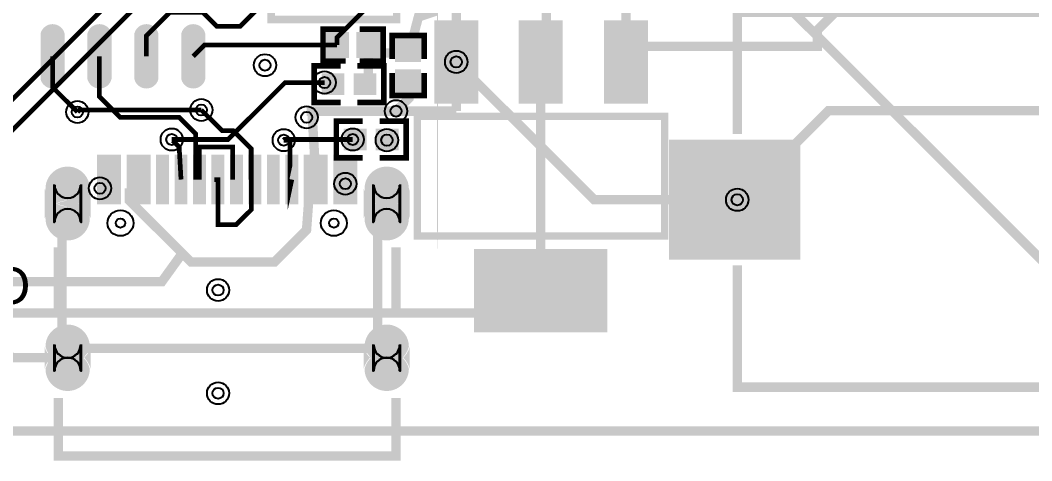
# Model space of a CAD drawing. Header units: millimetres. Extents: x 0.1 to 97.5, y -0.3 to 30.1.
# Drawn here: x 33 to 60.39, y -0.31 to 11.63 of the extents above; entities that cross this region are included whole.
import ezdxf

# ---------------------------------------------------------------- set-up
doc = ezdxf.new("R2010")
doc.units = ezdxf.units.MM
for name, color, linetype, true_color in [('BoardOutLine', 7, 'Continuous', 0xff00ff), ('BottomLayer', 7, 'Continuous', 0x0000ff), ('BottomSolderMaskLayer', 7, 'Continuous', 0xaa00ff), ('Document', 7, 'Continuous', 0xffffff), ('Hole', 7, 'Continuous', 0x222222), ('Multi-Layer', 7, 'Continuous', 0xc0c0c0), ('TopLayer', 7, 'Continuous', 0xff0000), ('TopPasteMaskLayer', 7, 'Continuous', 0x808080), ('TopSilkLayer', 7, 'Continuous', 0xffcc00), ('TopSolderMaskLayer', 7, 'Continuous', 0x800080)]:
    doc.layers.add(name, color=color, linetype=linetype, true_color=true_color)
doc.styles.get("Standard").update_dxf_attribs({"font": 'arial.ttf'})

msp = doc.modelspace()

# ---------------------------------------------------------------- hatches: boundary and pattern name
at = {"layer": 'BottomSolderMaskLayer'}
for points in [[(34.90543561087126, 7.075133350266697, -0.7853981633974483), (33.65463550927105, 7.075133350266697), (33.65463550927105, 6.254813309626684, -0.7853981633974483), (34.90543561087126, 6.254813309626684)], [(43.545516891033834, 7.075133350266697, -0.7853981633974483), (42.29471678943363, 7.075133350266697), (42.29471678943363, 6.254813309626684, -0.7853981633974483), (43.545516891033834, 6.254813309626684)], [(34.90543561087126, 2.79335365337397, -0.7853981633974483), (33.65463550927105, 2.79335365337397), (33.65463550927105, 2.176420286173993, -0.7853981633974483), (34.90543561087126, 2.176420286173993)], [(43.545516891033834, 2.79335365337397, -0.7853981633974483), (42.29471678943363, 2.79335365337397), (42.29471678943363, 2.176420286173993, -0.7853981633974483), (43.545516891033834, 2.176420286173993)]]:
    msp.add_hatch(color=256, dxfattribs=at).paths.add_polyline_path(points)
at = {"layer": 'Multi-Layer'}
for points in [[(34.88003556007116, 7.064973329946611, -0.7853981633974483), (33.680035560071154, 7.064973329946611), (33.680035560071154, 6.264973329946656, -0.7853981633974483), (34.88003556007116, 6.264973329946656)], [(43.52011684023373, 7.064973329946611, -0.7853981633974483), (42.32011684023373, 7.064973329946611), (42.32011684023373, 6.264973329946656, -0.7853981633974483), (43.52011684023373, 6.264973329946656)], [(34.88003556007116, 2.784886969773879, -0.7853981633974483), (33.680035560071154, 2.784886969773879), (33.680035560071154, 2.18488696977397, -0.7853981633974483), (34.88003556007116, 2.18488696977397)], [(43.52011684023373, 2.784886969773879, -0.7853981633974483), (42.32011684023373, 2.784886969773879), (42.32011684023373, 2.18488696977397, -0.7853981633974483), (43.52011684023373, 2.18488696977397)]]:
    msp.add_hatch(color=256, dxfattribs=at).paths.add_polyline_path(points)
at = {"layer": 'TopLayer'}
for points in [[(45.35064770129543, 9.422098044196105), (44.258445516891015, 9.422098044196105), (44.258445516891015, 11.581102362204774), (45.35064770129543, 11.581102362204774)], [(47.636652273304435, 9.422098044196105), (46.54445008890002, 9.422098044196105), (46.54445008890002, 11.581102362204774), (47.636652273304435, 11.581102362204774)], [(49.94805689611371, 9.422098044196105), (48.8558547117093, 9.422098044196105), (48.8558547117093, 11.581102362204774), (49.94805689611371, 11.581102362204774)], [(34.17211074422157, 10.054051308102657, -0.7853981633974483), (33.572110744221575, 10.054051308102657), (33.572110744221575, 11.254051308102703, -0.7853981633974483), (34.17211074422157, 11.254051308102703)], [(35.44211328422652, 10.054051308102657, -0.7853981633974483), (34.84211328422653, 10.054051308102657), (34.84211328422653, 11.254051308102703, -0.7853981633974483), (35.44211328422652, 11.254051308102703)], [(36.7121158242317, 10.054051308102657, -0.7853981633974483), (36.11211582423171, 10.054051308102657), (36.11211582423171, 11.254051308102703, -0.7853981633974483), (36.7121158242317, 11.254051308102703)], [(37.982118364236655, 10.054051308102657, -0.7853981633974483), (37.38211836423666, 10.054051308102657), (37.38211836423666, 11.254051308102703, -0.7853981633974483), (37.982118364236655, 11.254051308102703)], [(41.876047752095474, 10.63393446786904), (41.27609855219703, 10.63393446786904), (41.27609855219703, 11.2836677673356), (41.876047752095474, 11.2836677673356)], [(42.72440944881873, 10.63393446786904), (42.12446024892051, 10.63393446786904), (42.12446024892051, 11.2836677673356), (42.72440944881873, 11.2836677673356)], [(43.824866649733394, 11.124155448310944), (43.824866649733394, 10.524206248412497), (43.17513335026683, 10.524206248412497), (43.17513335026683, 11.124155448310944)], [(41.749987299974464, 9.629997459995025), (41.749987299974464, 10.170002540005157), (41.18435356870714, 10.170002540005157), (41.18435356870714, 9.629997459995025)], [(42.05001270002526, 9.629997459995025), (42.05001270002526, 10.170002540005157), (42.61564643129282, 10.170002540005157), (42.61564643129282, 9.629997459995025)], [(43.824866649733394, 10.275793751587571), (43.824866649733394, 9.675844551689238), (43.17513335026683, 9.675844551689238), (43.17513335026683, 10.275793751587571)], [(42.3499872999746, 8.129997459994911), (42.3499872999746, 8.670002540005157), (41.78435356870705, 8.670002540005157), (41.78435356870705, 8.129997459994911)], [(42.6500127000254, 8.129997459994911), (42.6500127000254, 8.670002540005157), (43.21564643129295, 8.670002540005157), (43.21564643129295, 8.129997459994911)], [(50.59418338836667, 8.367792735585567), (54.0941833883669, 8.367792735585567), (54.0941833883669, 5.167792735585522), (50.59418338836667, 5.167792735585522)], [(35.09997459994929, 7.965125730251543), (35.399974599949246, 7.965125730251543), (35.399974599949246, 6.66510033020063), (35.09997459994929, 6.66510033020063)], [(35.3999491998984, 7.965125730251543), (35.699949199898356, 7.965125730251543), (35.699949199898356, 6.66510033020063), (35.3999491998984, 6.66510033020063)], [(35.9000762001524, 7.965125730251543), (36.20007620015235, 7.965125730251543), (36.20007620015235, 6.66510033020063), (35.9000762001524, 6.66510033020063)], [(36.200050800101735, 7.965125730251543), (36.50005080010169, 7.965125730251543), (36.50005080010169, 6.66510033020063), (36.200050800101735, 6.66510033020063)], [(36.69992379984751, 7.965074930149854), (36.999923799847465, 7.965074930149854), (36.999923799847465, 6.665049530099054), (36.69992379984751, 6.665049530099054)], [(37.20005080010151, 7.965100330200698), (37.50005080010146, 7.965100330200698), (37.50005080010146, 6.665074930149899), (37.20005080010151, 6.665074930149899)], [(37.69992379984751, 7.965125730251543), (37.999923799847465, 7.965125730251543), (37.999923799847465, 6.66510033020063), (37.69992379984751, 6.66510033020063)], [(38.20005080010151, 7.965100330200698), (38.50005080010146, 7.965100330200698), (38.50005080010146, 6.665074930149899), (38.20005080010151, 6.665074930149899)], [(38.69992379984751, 7.965125730251543), (38.999923799847465, 7.965125730251543), (38.999923799847465, 6.66510033020063), (38.69992379984751, 6.66510033020063)], [(39.20005080010151, 7.965100330200698), (39.50005080010146, 7.965100330200698), (39.50005080010146, 6.665074930149899), (39.20005080010151, 6.665074930149899)], [(39.69966979933952, 7.965074930149854), (39.9996697993397, 7.965074930149854), (39.9996697993397, 6.665049530099054), (39.69966979933952, 6.665049530099054)], [(40.20005080010151, 7.965100330200698), (40.50005080010146, 7.965100330200698), (40.50005080010146, 6.665074930149899), (40.20005080010151, 6.665074930149899)], [(40.69992379984751, 7.9648971297943945), (40.99992379984769, 7.9648971297943945), (40.99992379984769, 6.664871729743481), (40.69992379984751, 6.664871729743481)], [(41.00015240030484, 7.9648971297943945), (41.300152400304796, 7.9648971297943945), (41.300152400304796, 6.664871729743481), (41.00015240030484, 6.664871729743481)], [(41.500025400050845, 7.965100330200698), (41.8000254000508, 7.965100330200698), (41.8000254000508, 6.665074930149899), (41.500025400050845, 6.665074930149899)], [(41.799999999999955, 7.965100330200698), (42.09999999999991, 7.965100330200698), (42.09999999999991, 6.665074930149899), (41.799999999999955, 6.665074930149899)], [(48.84315468630939, 3.224485648971381), (45.33794767589529, 3.224485648971381), (45.33794767589529, 5.383489966980051), (48.84315468630939, 5.383489966980051)]]:
    msp.add_hatch(color=256, dxfattribs=at).paths.add_polyline_path(points)
at = {"layer": 'TopPasteMaskLayer'}
for points in [[(45.35064770129543, 9.422098044196105), (44.258445516891015, 9.422098044196105), (44.258445516891015, 11.581102362204774), (45.35064770129543, 11.581102362204774)], [(47.636652273304435, 9.422098044196105), (46.54445008890002, 9.422098044196105), (46.54445008890002, 11.581102362204774), (47.636652273304435, 11.581102362204774)], [(49.94805689611371, 9.422098044196105), (48.8558547117093, 9.422098044196105), (48.8558547117093, 11.581102362204774), (49.94805689611371, 11.581102362204774)], [(34.17211074422157, 10.054051308102657, -0.7853981633974483), (33.572110744221575, 10.054051308102657), (33.572110744221575, 11.254051308102703, -0.7853981633974483), (34.17211074422157, 11.254051308102703)], [(35.44211328422652, 10.054051308102657, -0.7853981633974483), (34.84211328422653, 10.054051308102657), (34.84211328422653, 11.254051308102703, -0.7853981633974483), (35.44211328422652, 11.254051308102703)], [(36.7121158242317, 10.054051308102657, -0.7853981633974483), (36.11211582423171, 10.054051308102657), (36.11211582423171, 11.254051308102703, -0.7853981633974483), (36.7121158242317, 11.254051308102703)], [(37.982118364236655, 10.054051308102657, -0.7853981633974483), (37.38211836423666, 10.054051308102657), (37.38211836423666, 11.254051308102703, -0.7853981633974483), (37.982118364236655, 11.254051308102703)], [(41.876047752095474, 10.63393446786904), (41.27609855219703, 10.63393446786904), (41.27609855219703, 11.2836677673356), (41.876047752095474, 11.2836677673356)], [(42.72440944881873, 10.63393446786904), (42.12446024892051, 10.63393446786904), (42.12446024892051, 11.2836677673356), (42.72440944881873, 11.2836677673356)], [(43.824866649733394, 11.124155448310944), (43.824866649733394, 10.524206248412497), (43.17513335026683, 10.524206248412497), (43.17513335026683, 11.124155448310944)], [(41.764998729997615, 9.670002540005157), (41.764998729997615, 10.129997459995025), (41.724993649987255, 10.170002540005157), (41.22435864871727, 10.170002540005157), (41.18435356870714, 10.129997459995025), (41.18435356870714, 9.670002540005157), (41.22435864871727, 9.629997459995025), (41.724993649987255, 9.629997459995025)], [(42.03500127000257, 9.670002540005157), (42.03500127000257, 10.129997459995025), (42.0750063500127, 10.170002540005157), (42.575641351282684, 10.170002540005157), (42.61564643129282, 10.129997459995025), (42.61564643129282, 9.670002540005157), (42.575641351282684, 9.629997459995025), (42.0750063500127, 9.629997459995025)], [(43.824866649733394, 10.275793751587571), (43.824866649733394, 9.675844551689238), (43.17513335026683, 9.675844551689238), (43.17513335026683, 10.275793751587571)], [(42.364998729997296, 8.170002540005157), (42.364998729997296, 8.629997459994911), (42.324993649987164, 8.670002540005157), (41.82435864871718, 8.670002540005157), (41.78435356870705, 8.629997459994911), (41.78435356870705, 8.170002540005157), (41.82435864871718, 8.129997459994911), (42.324993649987164, 8.129997459994911)], [(42.635001270002476, 8.170002540005157), (42.635001270002476, 8.629997459994911), (42.675006350012836, 8.670002540005157), (43.17564135128259, 8.670002540005157), (43.21564643129295, 8.629997459994911), (43.21564643129295, 8.170002540005157), (43.17564135128259, 8.129997459994911), (42.675006350012836, 8.129997459994911)], [(50.59418338836667, 8.367792735585567), (54.0941833883669, 8.367792735585567), (54.0941833883669, 5.167792735585522), (50.59418338836667, 5.167792735585522)], [(36.69997459994897, 7.95991871983756), (36.99994919989831, 7.95991871983756), (36.99994919989831, 6.669926339852736), (36.69997459994897, 6.669926339852736)], [(37.20015240030489, 7.95991871983756), (37.50012700025377, 7.95991871983756), (37.50012700025377, 6.669926339852736), (37.20015240030489, 6.669926339852736)], [(37.6999745999492, 7.95991871983756), (37.99994919989831, 7.95991871983756), (37.99994919989831, 6.669926339852736), (37.6999745999492, 6.669926339852736)], [(38.20010160020297, 7.95991871983756), (38.50007620015231, 7.95991871983756), (38.50007620015231, 6.669926339852736), (38.20010160020297, 6.669926339852736)], [(38.6999745999492, 7.95991871983756), (38.99994919989831, 7.95991871983756), (38.99994919989831, 6.669926339852736), (38.6999745999492, 6.669926339852736)], [(39.200127000253815, 7.95991871983756), (39.50010160020315, 7.95991871983756), (39.50010160020315, 6.669926339852736), (39.200127000253815, 6.669926339852736)], [(39.69972059944121, 7.959867919735984), (39.99969519939032, 7.959867919735984), (39.99969519939032, 6.669926339852736), (39.69972059944121, 6.669926339852736)], [(40.20015240030466, 7.959893319786715), (40.500127000254, 7.959893319786715), (40.500127000254, 6.669900939801892), (40.20015240030466, 6.669900939801892)], [(35.149987299974555, 7.9099314198629145), (35.649987299974555, 7.9099314198629145), (35.649987299974555, 6.7199136398272685), (35.149987299974555, 6.7199136398272685)], [(35.95008890017766, 7.90990601981207), (36.45008890017766, 7.90990601981207), (36.45008890017766, 6.719888239776537), (35.95008890017766, 6.719888239776537)], [(40.750190500380995, 7.909677419354921), (41.250190500380995, 7.909677419354921), (41.250190500380995, 6.719659639319389), (40.750190500380995, 6.719659639319389)], [(41.550215900431795, 7.9099314198629145), (42.050215900431795, 7.9099314198629145), (42.050215900431795, 6.7199136398272685), (41.550215900431795, 6.7199136398272685)], [(34.32479044958086, 7.6633731267463645), (34.29491998984008, 7.664871729743481), (34.26499872999739, 7.664871729743481), (34.23512827025638, 7.6633731267463645), (34.205359410718756, 7.660401320802748), (34.17576835153659, 7.655930911861901), (34.14645669291349, 7.650012700025513), (34.11744983489962, 7.642621285242626), (34.088874777749425, 7.633807467614929), (34.06075692151376, 7.623571247142536), (34.03319786639554, 7.611963423926909), (34.00622301244607, 7.598983997968048), (33.97995935991867, 7.584658369316799), (33.954432308864625, 7.569062738125467), (33.92971805943603, 7.552222504445012), (33.90586741173479, 7.534137668275434), (33.88295656591322, 7.514909829819771), (33.861010922021705, 7.494564389128868), (33.840132080264084, 7.473152146304415), (33.8203200406399, 7.450723901447873), (33.80167640335276, 7.4273304546609324), (33.78422656845305, 7.403048006096014), (33.76799593599162, 7.377901955803964), (33.75303530607039, 7.351993903987932), (33.739370078740194, 7.3253746507493815), (33.72707645415289, 7.298120396240847), (33.71615443230871, 7.270256540513174), (33.70660401320788, 7.241910083820244), (33.6985013970027, 7.213106426212903), (33.69184658369318, 7.183947167894303), (33.686664973329925, 7.154483108966247), (33.68293116586233, 7.124790449580928), (33.68069596139185, 7.094945389890881), (33.67995935991871, 7.0650495300990315), (33.67995935991871, 6.265049530099077), (33.68069596139185, 6.235153670307341), (33.68293116586233, 6.205308610617294), (33.686664973329925, 6.1756159512319755), (33.69184658369318, 6.146151892303806), (33.6985013970027, 6.116992633985319), (33.70660401320788, 6.088188976377978), (33.71615443230871, 6.0598425196850485), (33.72707645415289, 6.031978663957375), (33.739370078740194, 6.004724409448954), (33.75303530607039, 5.978105156210404), (33.76799593599162, 5.9521971043942585), (33.78422656845305, 5.927051054102208), (33.80167640335276, 5.90276860553729), (33.8203200406399, 5.879375158750463), (33.840132080264084, 5.8569469138938075), (33.861010922021705, 5.835534671069354), (33.88295656591322, 5.815189230378564), (33.90586741173479, 5.795961391922788), (33.92971805943603, 5.77787655575321), (33.954432308864625, 5.761036322072641), (33.97995935991867, 5.7454406908814235), (34.00622301244607, 5.731115062230174), (34.03319786639554, 5.718135636271313), (34.06075692151376, 5.706527813055686), (34.088874777749425, 5.696291592583293), (34.11744983489962, 5.687477774955596), (34.14645669291349, 5.680086360172822), (34.17576835153659, 5.674168148336321), (34.205359410718756, 5.669697739395588), (34.23512827025638, 5.666725933451971), (34.26499872999739, 5.665227330454741), (34.29491998984008, 5.665227330454741), (34.32479044958086, 5.666725933451971), (34.35455930911871, 5.669697739395588), (34.38415036830088, 5.674168148336321), (34.41346202692398, 5.680086360172822), (34.44246888493785, 5.687477774955596), (34.47104394208782, 5.696291592583293), (34.499161798323485, 5.706527813055686), (34.5267208534417, 5.718135636271313), (34.5536957073914, 5.731115062230174), (34.579959359918576, 5.7454406908814235), (34.605486410972844, 5.761036322072641), (34.630200660401215, 5.77787655575321), (34.65405130810245, 5.795961391922788), (34.67696215392425, 5.815189230378564), (34.698907797815764, 5.835534671069354), (34.719786639573385, 5.8569469138938075), (34.73959867919734, 5.879375158750463), (34.758242316484484, 5.90276860553729), (34.77569215138419, 5.927051054102208), (34.79192278384539, 5.9521971043942585), (34.806883413766855, 5.978105156210404), (34.82054864109705, 6.004724409448954), (34.832842265684576, 6.031978663957375), (34.84376428752853, 6.0598425196850485), (34.85331470662936, 6.088188976377978), (34.86141732283477, 6.116992633985319), (34.868072136144065, 6.146151892303806), (34.873253746507544, 6.1756159512319755), (34.876987553974914, 6.205308610617294), (34.87922275844562, 6.235153670307341), (34.87995935991853, 6.265049530099077), (34.87995935991853, 7.0650495300990315), (34.87922275844562, 7.094945389890881), (34.876987553974914, 7.124790449580928), (34.873253746507544, 7.154483108966247), (34.868072136144065, 7.183947167894303), (34.86141732283477, 7.213106426212903), (34.85331470662936, 7.241910083820244), (34.84376428752853, 7.270256540513174), (34.832842265684576, 7.298120396240847), (34.82054864109705, 7.3253746507493815), (34.806883413766855, 7.351993903987932), (34.79192278384539, 7.377901955803964), (34.77569215138419, 7.403048006096014), (34.758242316484484, 7.4273304546609324), (34.73959867919734, 7.450723901447873), (34.719786639573385, 7.473152146304415), (34.698907797815764, 7.494564389128868), (34.67696215392425, 7.514909829819771), (34.65405130810245, 7.534137668275434), (34.630200660401215, 7.552222504445012), (34.605486410972844, 7.569062738125467), (34.579959359918576, 7.584658369316799), (34.5536957073914, 7.598983997968048), (34.5267208534417, 7.611963423926909), (34.499161798323485, 7.623571247142536), (34.47104394208782, 7.633807467614929), (34.44246888493785, 7.642621285242626), (34.41346202692398, 7.650012700025513), (34.38415036830088, 7.655930911861901), (34.35455930911871, 7.660401320802748)], [(42.964871729743436, 7.6633731267463645), (42.93500127000243, 7.664871729743481), (42.90508001015996, 7.664871729743481), (42.875209550419186, 7.6633731267463645), (42.84544069088133, 7.660401320802748), (42.815849631699166, 7.655930911861901), (42.78653797307584, 7.650012700025513), (42.75753111506219, 7.642621285242626), (42.728956057912, 7.633807467614929), (42.70083820167656, 7.623571247142536), (42.67327914655834, 7.611963423926909), (42.64630429260865, 7.598983997968048), (42.62004064008124, 7.584658369316799), (42.594513589026974, 7.569062738125467), (42.5697993395986, 7.552222504445012), (42.545948691897365, 7.534137668275434), (42.52303784607557, 7.514909829819771), (42.50109220218428, 7.494564389128868), (42.48021336042666, 7.473152146304415), (42.4604013208027, 7.450723901447873), (42.441757683515334, 7.4273304546609324), (42.424307848615626, 7.403048006096014), (42.408077216154425, 7.377901955803964), (42.39311658623319, 7.351993903987932), (42.37945135890277, 7.3253746507493815), (42.36715773431547, 7.298120396240847), (42.356235712471516, 7.270256540513174), (42.346685293370456, 7.241910083820244), (42.33858267716528, 7.213106426212903), (42.33192786385575, 7.183947167894303), (42.3267462534925, 7.154483108966247), (42.323012446024904, 7.124790449580928), (42.320777241554424, 7.094945389890881), (42.32004064008129, 7.0650495300990315), (42.32004064008129, 6.265049530099077), (42.320777241554424, 6.235153670307341), (42.323012446024904, 6.205308610617294), (42.3267462534925, 6.1756159512319755), (42.33192786385575, 6.146151892303806), (42.33858267716528, 6.116992633985319), (42.346685293370456, 6.088188976377978), (42.356235712471516, 6.0598425196850485), (42.36715773431547, 6.031978663957375), (42.37945135890277, 6.004724409448954), (42.39311658623319, 5.978105156210404), (42.408077216154425, 5.9521971043942585), (42.424307848615626, 5.927051054102208), (42.441757683515334, 5.90276860553729), (42.4604013208027, 5.879375158750463), (42.48021336042666, 5.8569469138938075), (42.50109220218428, 5.835534671069354), (42.52303784607557, 5.815189230378564), (42.545948691897365, 5.795961391922788), (42.5697993395986, 5.77787655575321), (42.594513589026974, 5.761036322072641), (42.62004064008124, 5.7454406908814235), (42.64630429260865, 5.731115062230174), (42.67327914655834, 5.718135636271313), (42.70083820167656, 5.706527813055686), (42.728956057912, 5.696291592583293), (42.75753111506219, 5.687477774955596), (42.78653797307584, 5.680086360172822), (42.815849631699166, 5.674168148336321), (42.84544069088133, 5.669697739395588), (42.875209550419186, 5.666725933451971), (42.90508001015996, 5.665227330454741), (42.93500127000243, 5.665227330454741), (42.964871729743436, 5.666725933451971), (42.99464058928106, 5.669697739395588), (43.02423164846323, 5.674168148336321), (43.05354330708656, 5.680086360172822), (43.0825501651002, 5.687477774955596), (43.111125222250394, 5.696291592583293), (43.13924307848606, 5.706527813055686), (43.16680213360428, 5.718135636271313), (43.19377698755375, 5.731115062230174), (43.22004064008115, 5.7454406908814235), (43.24556769113542, 5.761036322072641), (43.27028194056402, 5.77787655575321), (43.294132588265256, 5.795961391922788), (43.31704343408683, 5.815189230378564), (43.33898907797811, 5.835534671069354), (43.359867919735734, 5.8569469138938075), (43.37967995935992, 5.879375158750463), (43.39832359664706, 5.90276860553729), (43.415773431546995, 5.927051054102208), (43.4320040640082, 5.9521971043942585), (43.44696469392943, 5.978105156210404), (43.46062992125985, 6.004724409448954), (43.472923545846925, 6.031978663957375), (43.483845567691105, 6.0598425196850485), (43.49339598679194, 6.088188976377978), (43.50149860299712, 6.116992633985319), (43.50815341630687, 6.146151892303806), (43.51333502666989, 6.1756159512319755), (43.51706883413772, 6.205308610617294), (43.51930403860797, 6.235153670307341), (43.52004064008133, 6.265049530099077), (43.52004064008133, 7.0650495300990315), (43.51930403860797, 7.094945389890881), (43.51706883413772, 7.124790449580928), (43.51333502666989, 7.154483108966247), (43.50815341630687, 7.183947167894303), (43.50149860299712, 7.213106426212903), (43.49339598679194, 7.241910083820244), (43.483845567691105, 7.270256540513174), (43.472923545846925, 7.298120396240847), (43.46062992125985, 7.3253746507493815), (43.44696469392943, 7.351993903987932), (43.4320040640082, 7.377901955803964), (43.415773431546995, 7.403048006096014), (43.39832359664706, 7.4273304546609324), (43.37967995935992, 7.450723901447873), (43.359867919735734, 7.473152146304415), (43.33898907797811, 7.494564389128868), (43.31704343408683, 7.514909829819771), (43.294132588265256, 7.534137668275434), (43.27028194056402, 7.552222504445012), (43.24556769113542, 7.569062738125467), (43.22004064008115, 7.584658369316799), (43.19377698755375, 7.598983997968048), (43.16680213360428, 7.611963423926909), (43.13924307848606, 7.623571247142536), (43.111125222250394, 7.633807467614929), (43.0825501651002, 7.642621285242626), (43.05354330708656, 7.650012700025513), (43.02423164846323, 7.655930911861901), (42.99464058928106, 7.660401320802748)], [(48.84315468630939, 3.224485648971381), (45.33794767589529, 3.224485648971381), (45.33794767589529, 5.383489966980051), (48.84315468630939, 5.383489966980051)], [(34.32479044958086, 3.383286766573633), (34.29491998984008, 3.38478536957075), (34.26499872999739, 3.38478536957075), (34.23512827025638, 3.383286766573633), (34.205359410718756, 3.3803149606300167), (34.17576835153659, 3.3758445516891697), (34.14645669291349, 3.369926339852782), (34.11744983489962, 3.3625349250698946), (34.088874777749425, 3.3537211074421975), (34.06075692151376, 3.343484886969918), (34.03319786639554, 3.3318770637541775), (34.00622301244607, 3.3188976377953168), (33.97995935991867, 3.304572009144067), (33.954432308864625, 3.2889763779527357), (33.92971805943603, 3.272136144272281), (33.90586741173479, 3.254051308102703), (33.88295656591322, 3.2348234696469262), (33.861010922021705, 3.2144780289561368), (33.840132080264084, 3.193065786131683), (33.8203200406399, 3.1706375412751413), (33.80167640335276, 3.147244094488201), (33.78422656845305, 3.122961645923283), (33.76799593599162, 3.097815595631232), (33.75303530607039, 3.0719075438150867), (33.739370078740194, 3.04528829057665), (33.72707645415289, 3.0180340360681157), (33.71615443230871, 2.990170180340442), (33.70660401320788, 2.9618237236475125), (33.6985013970027, 2.933020066040285), (33.69184658369318, 2.903860807721685), (33.686664973329925, 2.874396748793515), (33.68293116586233, 2.8447040894081965), (33.68069596139185, 2.81485902971815), (33.67995935991871, 2.7849631699263), (33.67995935991871, 2.184963169926391), (33.68069596139185, 2.1550673101346547), (33.68293116586233, 2.125222250444608), (33.686664973329925, 2.0955295910592895), (33.69184658369318, 2.0660655321311197), (33.6985013970027, 2.036906273812633), (33.70660401320788, 2.008102616205292), (33.71615443230871, 1.9797561595123625), (33.72707645415289, 1.951892303784689), (33.739370078740194, 1.9246380492761546), (33.75303530607039, 1.8980187960376043), (33.76799593599162, 1.8721107442215725), (33.78422656845305, 1.846964693929408), (33.80167640335276, 1.8226822453646037), (33.8203200406399, 1.7992887985776633), (33.840132080264084, 1.7768605537211215), (33.861010922021705, 1.7554483108966679), (33.88295656591322, 1.7351028702057647), (33.90586741173479, 1.7158750317501017), (33.92971805943603, 1.6977901955805237), (33.954432308864625, 1.680949961900069), (33.97995935991867, 1.6653543307087375), (34.00622301244607, 1.6510287020574879), (34.03319786639554, 1.6380492760986272), (34.06075692151376, 1.6264414528830002), (34.088874777749425, 1.6162052324104934), (34.11744983489962, 1.60739141478291), (34.14645669291349, 1.6000000000000227), (34.17576835153659, 1.5940817881636349), (34.205359410718756, 1.589611379222788), (34.23512827025638, 1.5866395732791716), (34.26499872999739, 1.585140970281941), (34.29491998984008, 1.585140970281941), (34.32479044958086, 1.5866395732791716), (34.35455930911871, 1.589611379222788), (34.38415036830088, 1.5940817881636349), (34.41346202692398, 1.6000000000000227), (34.44246888493785, 1.60739141478291), (34.47104394208782, 1.6162052324104934), (34.499161798323485, 1.6264414528830002), (34.5267208534417, 1.6380492760986272), (34.5536957073914, 1.6510287020574879), (34.579959359918576, 1.6653543307087375), (34.605486410972844, 1.680949961900069), (34.630200660401215, 1.6977901955805237), (34.65405130810245, 1.7158750317501017), (34.67696215392425, 1.7351028702057647), (34.698907797815764, 1.7554483108966679), (34.719786639573385, 1.7768605537211215), (34.73959867919734, 1.7992887985776633), (34.758242316484484, 1.8226822453646037), (34.77569215138419, 1.846964693929408), (34.79192278384539, 1.8721107442215725), (34.806883413766855, 1.8980187960376043), (34.82054864109705, 1.9246380492761546), (34.832842265684576, 1.951892303784689), (34.84376428752853, 1.9797561595123625), (34.85331470662936, 2.008102616205292), (34.86141732283477, 2.036906273812633), (34.868072136144065, 2.0660655321311197), (34.873253746507544, 2.0955295910592895), (34.876987553974914, 2.125222250444608), (34.87922275844562, 2.1550673101346547), (34.87995935991853, 2.184963169926391), (34.87995935991853, 2.7849631699263), (34.87922275844562, 2.81485902971815), (34.876987553974914, 2.8447040894081965), (34.873253746507544, 2.874396748793515), (34.868072136144065, 2.903860807721685), (34.86141732283477, 2.933020066040285), (34.85331470662936, 2.9618237236475125), (34.84376428752853, 2.990170180340442), (34.832842265684576, 3.0180340360681157), (34.82054864109705, 3.04528829057665), (34.806883413766855, 3.0719075438150867), (34.79192278384539, 3.097815595631232), (34.77569215138419, 3.122961645923283), (34.758242316484484, 3.147244094488201), (34.73959867919734, 3.1706375412751413), (34.719786639573385, 3.193065786131683), (34.698907797815764, 3.2144780289561368), (34.67696215392425, 3.2348234696469262), (34.65405130810245, 3.254051308102703), (34.630200660401215, 3.272136144272281), (34.605486410972844, 3.2889763779527357), (34.579959359918576, 3.304572009144067), (34.5536957073914, 3.3188976377953168), (34.5267208534417, 3.3318770637541775), (34.499161798323485, 3.343484886969918), (34.47104394208782, 3.3537211074421975), (34.44246888493785, 3.3625349250698946), (34.41346202692398, 3.369926339852782), (34.38415036830088, 3.3758445516891697), (34.35455930911871, 3.3803149606300167)], [(42.964871729743436, 3.383286766573633), (42.93500127000243, 3.38478536957075), (42.90508001015996, 3.38478536957075), (42.875209550419186, 3.383286766573633), (42.84544069088133, 3.3803149606300167), (42.815849631699166, 3.3758445516891697), (42.78653797307584, 3.369926339852782), (42.75753111506219, 3.3625349250698946), (42.728956057912, 3.3537211074421975), (42.70083820167656, 3.343484886969918), (42.67327914655834, 3.3318770637541775), (42.64630429260865, 3.3188976377953168), (42.62004064008124, 3.304572009144067), (42.594513589026974, 3.2889763779527357), (42.5697993395986, 3.272136144272281), (42.545948691897365, 3.254051308102703), (42.52303784607557, 3.2348234696469262), (42.50109220218428, 3.2144780289561368), (42.48021336042666, 3.193065786131683), (42.4604013208027, 3.1706375412751413), (42.441757683515334, 3.147244094488201), (42.424307848615626, 3.122961645923283), (42.408077216154425, 3.097815595631232), (42.39311658623319, 3.0719075438150867), (42.37945135890277, 3.04528829057665), (42.36715773431547, 3.0180340360681157), (42.356235712471516, 2.990170180340442), (42.346685293370456, 2.9618237236475125), (42.33858267716528, 2.933020066040285), (42.33192786385575, 2.903860807721685), (42.3267462534925, 2.874396748793515), (42.323012446024904, 2.8447040894081965), (42.320777241554424, 2.81485902971815), (42.32004064008129, 2.7849631699263), (42.32004064008129, 2.184963169926391), (42.320777241554424, 2.1550673101346547), (42.323012446024904, 2.125222250444608), (42.3267462534925, 2.0955295910592895), (42.33192786385575, 2.0660655321311197), (42.33858267716528, 2.036906273812633), (42.346685293370456, 2.008102616205292), (42.356235712471516, 1.9797561595123625), (42.36715773431547, 1.951892303784689), (42.37945135890277, 1.9246380492761546), (42.39311658623319, 1.8980187960376043), (42.408077216154425, 1.8721107442215725), (42.424307848615626, 1.846964693929408), (42.441757683515334, 1.8226822453646037), (42.4604013208027, 1.7992887985776633), (42.48021336042666, 1.7768605537211215), (42.50109220218428, 1.7554483108966679), (42.52303784607557, 1.7351028702057647), (42.545948691897365, 1.7158750317501017), (42.5697993395986, 1.6977901955805237), (42.594513589026974, 1.680949961900069), (42.62004064008124, 1.6653543307087375), (42.64630429260865, 1.6510287020574879), (42.67327914655834, 1.6380492760986272), (42.70083820167656, 1.6264414528830002), (42.728956057912, 1.6162052324104934), (42.75753111506219, 1.60739141478291), (42.78653797307584, 1.6000000000000227), (42.815849631699166, 1.5940817881636349), (42.84544069088133, 1.589611379222788), (42.875209550419186, 1.5866395732791716), (42.90508001015996, 1.585140970281941), (42.93500127000243, 1.585140970281941), (42.964871729743436, 1.5866395732791716), (42.99464058928106, 1.589611379222788), (43.02423164846323, 1.5940817881636349), (43.05354330708656, 1.6000000000000227), (43.0825501651002, 1.60739141478291), (43.111125222250394, 1.6162052324104934), (43.13924307848606, 1.6264414528830002), (43.16680213360428, 1.6380492760986272), (43.19377698755375, 1.6510287020574879), (43.22004064008115, 1.6653543307087375), (43.24556769113542, 1.680949961900069), (43.27028194056402, 1.6977901955805237), (43.294132588265256, 1.7158750317501017), (43.31704343408683, 1.7351028702057647), (43.33898907797811, 1.7554483108966679), (43.359867919735734, 1.7768605537211215), (43.37967995935992, 1.7992887985776633), (43.39832359664706, 1.8226822453646037), (43.415773431546995, 1.846964693929408), (43.4320040640082, 1.8721107442215725), (43.44696469392943, 1.8980187960376043), (43.46062992125985, 1.9246380492761546), (43.472923545846925, 1.951892303784689), (43.483845567691105, 1.9797561595123625), (43.49339598679194, 2.008102616205292), (43.50149860299712, 2.036906273812633), (43.50815341630687, 2.0660655321311197), (43.51333502666989, 2.0955295910592895), (43.51706883413772, 2.125222250444608), (43.51930403860797, 2.1550673101346547), (43.52004064008133, 2.184963169926391), (43.52004064008133, 2.7849631699263), (43.51930403860797, 2.81485902971815), (43.51706883413772, 2.8447040894081965), (43.51333502666989, 2.874396748793515), (43.50815341630687, 2.903860807721685), (43.50149860299712, 2.933020066040285), (43.49339598679194, 2.9618237236475125), (43.483845567691105, 2.990170180340442), (43.472923545846925, 3.0180340360681157), (43.46062992125985, 3.04528829057665), (43.44696469392943, 3.0719075438150867), (43.4320040640082, 3.097815595631232), (43.415773431546995, 3.122961645923283), (43.39832359664706, 3.147244094488201), (43.37967995935992, 3.1706375412751413), (43.359867919735734, 3.193065786131683), (43.33898907797811, 3.2144780289561368), (43.31704343408683, 3.2348234696469262), (43.294132588265256, 3.254051308102703), (43.27028194056402, 3.272136144272281), (43.24556769113542, 3.2889763779527357), (43.22004064008115, 3.304572009144067), (43.19377698755375, 3.3188976377953168), (43.16680213360428, 3.3318770637541775), (43.13924307848606, 3.343484886969918), (43.111125222250394, 3.3537211074421975), (43.0825501651002, 3.3625349250698946), (43.05354330708656, 3.369926339852782), (43.02423164846323, 3.3758445516891697), (42.99464058928106, 3.3803149606300167)]]:
    msp.add_hatch(color=256, dxfattribs=at).paths.add_polyline_path(points)
at = {"layer": 'TopSolderMaskLayer'}
for points in [[(34.19751079502167, 10.037117940902704, -0.7853981633974483), (33.546710693421474, 10.037117940902704), (33.546710693421474, 11.27098467530277, -0.7853981633974483), (34.19751079502167, 11.27098467530277)], [(35.467513335026624, 10.037117940902704, -0.7853981633974483), (34.81671323342643, 10.037117940902704), (34.81671323342643, 11.27098467530277, -0.7853981633974483), (35.467513335026624, 11.27098467530277)], [(36.737515875031804, 10.037117940902704, -0.7853981633974483), (36.08671577343161, 10.037117940902704), (36.08671577343161, 11.27098467530277, -0.7853981633974483), (36.737515875031804, 11.27098467530277)], [(38.007518415036756, 10.037117940902704, -0.7853981633974483), (37.35671831343656, 10.037117940902704), (37.35671831343656, 11.27098467530277, -0.7853981633974483), (38.007518415036756, 11.27098467530277)], [(45.40144780289552, 9.371295552002834), (44.2076454152907, 9.371295552002834), (44.2076454152907, 11.63190007321191), (45.40144780289552, 11.63190007321191)], [(47.68745237490475, 9.371295552002834), (46.49364998729993, 9.371295552002834), (46.49364998729993, 11.63190007321191), (47.68745237490475, 11.63190007321191)], [(49.99885699771403, 9.371295552002834), (48.80505461010921, 9.371295552002834), (48.80505461010921, 11.63190007321191), (49.99885699771403, 11.63190007321191)], [(41.901458556515536, 10.608540372532161), (41.250709255017, 10.608540372532161), (41.250709255017, 11.309053922054773), (41.901458556515536, 11.309053922054773)], [(42.74982025323902, 10.608540372532161), (42.09907095174049, 10.608540372532161), (42.09907095174049, 11.309053922054773), (42.74982025323902, 11.309053922054773)], [(43.85237441008326, 11.147596151698735), (43.85237441008326, 10.500757604407), (43.14762558991674, 10.500757604407), (43.14762558991674, 11.147596151698735)], [(41.77538050747398, 9.60460457760064), (41.77538050747398, 10.195409759210861), (41.15894895570659, 10.195409759210861), (41.15894895570659, 9.60460457760064)], [(42.024610368125195, 9.60460457760064), (42.024610368125195, 10.195409759210861), (42.64104191989236, 10.195409759210861), (42.64104191989236, 9.60460457760064)], [(43.85237441008326, 10.299234454975476), (43.85237441008326, 9.652395907683626), (43.14762558991674, 9.652395907683626), (43.14762558991674, 10.299234454975476)], [(42.37538506967462, 8.104592630257685), (42.37538506967462, 8.695397811868133), (41.758953517906775, 8.695397811868133), (41.758953517906775, 8.104592630257685)], [(42.624614930325606, 8.104592630257685), (42.624614930325606, 8.695397811868133), (43.241046482093, 8.695397811868133), (43.241046482093, 8.104592630257685)], [(50.5687816785769, 8.39319197993234), (54.11958178017744, 8.39319197993234), (54.11958178017744, 5.142391878332205), (50.5687816785769, 5.142391878332205)], [(35.07495978325301, 7.990122311014034), (35.42495978325269, 7.990122311014034), (35.42495978325269, 6.640095934037959), (35.07495978325301, 6.640095934037959)], [(35.37493438320212, 7.990122311014034), (35.72493438320225, 7.990122311014034), (35.72493438320225, 6.640095934037959), (35.37493438320212, 6.640095934037959)], [(35.875061383456114, 7.990122311014034), (36.225061383455795, 7.990122311014034), (36.225061383455795, 6.640095934037959), (35.875061383456114, 6.640095934037959)], [(36.17503598340545, 7.990122311014034), (36.52503598340513, 7.990122311014034), (36.52503598340513, 6.640095934037959), (36.17503598340545, 6.640095934037959)], [(36.67490898315123, 7.990079326312525), (37.024908983151136, 7.990079326312525), (37.024908983151136, 6.640052949336678), (36.67490898315123, 6.640052949336678)], [(37.17503598340545, 7.99010570328835), (37.52503598340513, 7.99010570328835), (37.52503598340513, 6.640079326312616), (37.17503598340545, 6.640079326312616)], [(37.67490898315123, 7.990122311014034), (38.024908983151136, 7.990122311014034), (38.024908983151136, 6.640095934037959), (37.67490898315123, 6.640095934037959)], [(38.17503598340522, 7.99010570328835), (38.52503598340513, 7.99010570328835), (38.52503598340513, 6.640079326312616), (38.17503598340522, 6.640079326312616)], [(38.67490898315123, 7.990122311014034), (39.024908983151136, 7.990122311014034), (39.024908983151136, 6.640095934037959), (38.67490898315123, 6.640095934037959)], [(39.17503598340522, 7.99010570328835), (39.52503598340513, 7.99010570328835), (39.52503598340513, 6.640079326312616), (39.17503598340522, 6.640079326312616)], [(39.67465498264323, 7.990079326312525), (40.02465498264337, 7.990079326312525), (40.02465498264337, 6.640052949336678), (39.67465498264323, 6.640052949336678)], [(40.17503598340522, 7.99010570328835), (40.52503598340513, 7.99010570328835), (40.52503598340513, 6.640079326312616), (40.17503598340522, 6.640079326312616)], [(40.67490898315123, 7.989894687481751), (41.02490898315136, 7.989894687481751), (41.02490898315136, 6.6398683105059035), (40.67490898315123, 6.6398683105059035)], [(40.97513758360856, 7.989894687481751), (41.325137583608694, 7.989894687481751), (41.325137583608694, 6.6398683105059035), (40.97513758360856, 6.6398683105059035)], [(41.47501058335456, 7.99010570328835), (41.82501058335424, 7.99010570328835), (41.82501058335424, 6.640079326312616), (41.47501058335456, 6.640079326312616)], [(41.77498518330367, 7.99010570328835), (42.12498518330335, 7.99010570328835), (42.12498518330335, 6.640079326312616), (41.77498518330367, 6.640079326312616)], [(34.90543561087126, 7.075133350266697, -0.7853981633974483), (33.65463550927105, 7.075133350266697), (33.65463550927105, 6.254813309626684, -0.7853981633974483), (34.90543561087126, 6.254813309626684)], [(43.545516891033834, 7.075133350266697, -0.7853981633974483), (42.29471678943363, 7.075133350266697), (42.29471678943363, 6.254813309626684, -0.7853981633974483), (43.545516891033834, 6.254813309626684)], [(48.89395478790948, 3.1736831567782247), (45.28714757429498, 3.1736831567782247), (45.28714757429498, 5.434287677987186), (48.89395478790948, 5.434287677987186)], [(34.90543561087126, 2.79335365337397, -0.7853981633974483), (33.65463550927105, 2.79335365337397), (33.65463550927105, 2.176420286173993, -0.7853981633974483), (34.90543561087126, 2.176420286173993)], [(43.545516891033834, 2.79335365337397, -0.7853981633974483), (42.29471678943363, 2.79335365337397), (42.29471678943363, 2.176420286173993, -0.7853981633974483), (43.545516891033834, 2.176420286173993)]]:
    msp.add_hatch(color=256, dxfattribs=at).paths.add_polyline_path(points)

# ---------------------------------------------------------------- linework, layer by layer
at = {"layer": 'BoardOutLine', "const_width": 0.25400050800101603}
msp.add_lwpolyline([(94, 0.5), (1.9999999999997726, 0.5)], dxfattribs=at)
at = {"layer": 'BottomLayer'}
for points, const_width in [([(20.574168148336184, 6.096012192024432), (21.336169672339338, 6.858013716027472), (30.15252730505449, 6.858013716027472), (38.19164338328687, 14.894589789179577), (39.96964693929385, 14.894589789179577), (46.847980695961496, 21.879603759207498), (48.244983489967126, 21.879603759207498)], 0.12700025400050802), ([(31.96715773431538, 7.910795021590161), (32.040817881635576, 7.910795021590161), (38.481000762001486, 14.35102870205742), (40.08140716281423, 14.35102870205742), (46.304419608839225, 20.5740411480823), (50.03822707645418, 20.5740411480823)], 0.12700025400050802), ([(44.804597409194685, 10.501600203200383), (44.804597409194685, 13.10520701041412), (45.706121412242965, 14.00680721361448)], 0.25400050800101603), ([(53.84823469646926, 11.93802387604785), (53.84823469646926, 11.937871475743009), (61.177317754635624, 4.608788417576875), (63.717322834645756, 4.608788417576875), (64.26205232410462, 4.064008128016326), (69.596316992634, 4.064008128016326), (71.21046482092947, 2.449784099568319)], 0.25400050800101603), ([(44.804597409194685, 10.501600203200383), (48.53832867665733, 6.7677927355855445), (52.41432562865111, 6.7677927355855445)], 0.25400050800101603), ([(37.09994919989822, 8.400050800101667), (38.62616205232416, 8.400050800101667), (40.168961137922224, 9.942849885699843), (41.238176276352306, 9.942849885699843)], 0.12700025400050802), ([(37.90005080010155, 9.19989839979678), (34.600000000000136, 9.19989839979678), (34.54411988823972, 9.144018288036591)], 0.12700025400050802), ([(43.17259334518667, 9.167894335788787), (41.00208280416564, 9.167894335788787), (40.75207010414033, 9.167894335788787)], 0.25400050800101603), ([(40.13213106426224, 8.382016764033551), (40.15016510033024, 8.400050800101667), (42.000127000254, 8.400050800101667)], 0.12700025400050802), ([(34.12433324866629, 6.936499872999889), (34.12433324866629, 2.7366014732029953)], 0.25400050800101603), ([(42.67411734823463, 6.010668021336187), (42.67411734823463, 1.8107696215392934)], 0.25400050800101603)]:
    msp.add_lwpolyline(points, dxfattribs=dict(at, const_width=const_width))
at = {"layer": 'BottomSolderMaskLayer'}
for points in [[(33.91515267546669, 7.177569174493215), (33.91515267546669, 6.152195168906587)], [(34.644812543388575, 7.177569174493215), (34.644812543388575, 6.152195168906587)], [(42.55512805434223, 7.177569174493215), (42.55512805434223, 6.152195168906587)], [(43.28478792226411, 7.177569174493215), (43.28478792226411, 6.152195168906587)], [(33.91515267546669, 2.8447517088583254), (33.91515267546669, 2.1250222306896376)], [(34.644812543388575, 2.8447517088583254), (34.644812543388575, 2.1250222306896376)], [(42.55512805434223, 2.8447517088583254), (42.55512805434223, 2.1250222306896376)], [(43.28478792226411, 2.8447517088583254), (43.28478792226411, 2.1250222306896376)]]:
    msp.add_lwpolyline(points, close=True, dxfattribs=at)
for centre, start, end in [((34.279982609427634, 7.177569174493215), 180, 0), ((42.91995798830317, 7.177569174493215), 180, 0), ((34.279982609427634, 6.152195168906587), 0, 180), ((42.91995798830317, 6.152195168906587), 0, 180), ((34.279982609427634, 2.8447517088583254), 180, 0), ((42.91995798830317, 2.8447517088583254), 180, 0), ((34.279982609427634, 2.1250222306896376), 0, 180), ((42.91995798830317, 2.1250222306896376), 0, 180)]:
    msp.add_arc(centre, 0.3648299339609432, start, end, dxfattribs=at)
at = {"layer": 'Document'}
for centre in [(35.710058420116866, 6.134874269748593), (41.49009398018802, 6.134874269748593)]:
    msp.add_circle(centre, 0.12496824993649988, dxfattribs=at)
at = {"layer": 'Hole'}
for centre, radius in [((39.62420624841252, 10.414020828041657), 0.15001270002540007), ((44.80454660909322, 10.501651003301959), 0.15240030480060962), ((41.23812547625084, 9.942849885699843), 0.15240030480060962), ((37.90005080010155, 9.19989839979678), 0.15001270002540007), ((43.17259334518667, 9.167894335788787), 0.15001270002540007), ((34.54419608839203, 9.144018288036591), 0.15001270002540007), ((40.75196850393695, 9.000508001016101), 0.15001270002540007), ((37.09994919989822, 8.400050800101667), 0.15001270002540007), ((40.132207264414546, 8.382016764033551), 0.15001270002540007), ((42.000127000254, 8.400050800101667), 0.15001270002540007), ((42.92621285242558, 8.382016764033551), 0.15240030480060962), ((35.154305308610446, 7.077978155956316), 0.15001270002540007), ((41.79997459994911, 7.1998983997968935), 0.15001270002540007), ((52.41440182880365, 6.7678435356871205), 0.15240030480060962), ((38.35420370840734, 4.318008636017339), 0.15001270002540007), ((38.35420370840734, 1.5240030480061932), 0.15001270002540007)]:
    msp.add_circle(centre, radius, dxfattribs=at)
at = {"layer": 'Multi-Layer'}
for points in [[(33.92997205994406, 7.164871729743481), (33.92997205994406, 6.164897129794326)], [(34.62999745999487, 7.164871729743481), (34.62999745999487, 6.164897129794326)], [(42.56995173990349, 7.164871729743481), (42.56995173990349, 6.164897129794326)], [(43.26997713995429, 7.164871729743481), (43.26997713995429, 6.164897129794326)], [(33.92997205994406, 2.834874269748525), (33.92997205994406, 2.134899669799438)], [(34.62999745999487, 2.834874269748525), (34.62999745999487, 2.134899669799438)], [(42.56995173990349, 2.834874269748525), (42.56995173990349, 2.134899669799438)], [(43.26997713995429, 2.834874269748525), (43.26997713995429, 2.134899669799438)]]:
    msp.add_lwpolyline(points, close=True, dxfattribs=at)
for centre, radius in [((39.62420624841252, 10.414020828041657), 0.30000000000000004), ((44.80454660909322, 10.501651003301959), 0.30480060960121924), ((41.23812547625084, 9.942849885699843), 0.30480060960121924), ((34.54419608839203, 9.144018288036591), 0.30000000000000004), ((37.90005080010155, 9.19989839979678), 0.30000000000000004), ((43.17259334518667, 9.167894335788787), 0.30000000000000004), ((40.75196850393695, 9.000508001016101), 0.30000000000000004), ((37.09994919989822, 8.400050800101667), 0.30000000000000004), ((40.132207264414546, 8.382016764033551), 0.30000000000000004), ((42.000127000254, 8.400050800101667), 0.30000000000000004), ((42.92621285242558, 8.382016764033551), 0.30480060960121924), ((41.79997459994911, 7.1998983997968935), 0.30000000000000004), ((35.154305308610446, 7.077978155956316), 0.30000000000000004), ((52.41440182880365, 6.7678435356871205), 0.30480060960121924), ((35.710058420116866, 6.134874269748593), 0.3500127000254001), ((41.49009398018802, 6.134874269748593), 0.3500127000254001), ((38.35420370840734, 4.318008636017339), 0.30000000000000004), ((38.35420370840734, 1.5240030480061932), 0.30000000000000004)]:
    msp.add_circle(centre, radius, dxfattribs=at)
for centre, start, end in [((34.279984759969466, 7.164871729743481), 180, 0), ((42.91996443992889, 7.164871729743481), 180, 0), ((34.279984759969466, 6.164897129794326), 0, 180), ((42.91996443992889, 6.164897129794326), 0, 180), ((34.279984759969466, 2.834874269748525), 180, 0), ((42.91996443992889, 2.834874269748525), 180, 0), ((34.279984759969466, 2.134899669799438), 0, 180), ((42.91996443992889, 2.134899669799438), 0, 180)]:
    msp.add_arc(centre, 0.3500127000254001, start, end, dxfattribs=at)
at = {"layer": 'TopLayer'}
for points, const_width in [([(43.524307848615535, 10.747955295910629), (43.77830835661666, 11.72080264160536), (44.15930911861801, 11.84780289560581), (44.15930911861801, 12.355803911607836), (44.17975615951218, 11.837642875285837), (44.17975615951218, 15.822885445770908)], 0.25400050800101603), ([(47.24422148844292, 14.98602997206001), (47.24422148844292, 10.655219710439496), (47.09060198120392, 10.501574803149651)], 0.25400050800101603), ([(40.69222758445517, 14.85265430530876), (40.69222758445517, 14.47673355346717), (39.20642621285242, 12.990805181610426), (39.20642621285242, 12.439649479299078), (39.33329946659887, 12.4828041656084), (39.33329946659887, 11.84780289560581), (38.9522987045973, 11.466802133604347), (38.31729743459482, 11.466802133604347), (37.936296672593244, 11.84780289560581), (37.04729489458964, 11.84780289560581), (36.412293624587164, 11.212801625603333), (36.412293624587164, 10.654000508001104)], 0.12700025400050802), ([(41.57589535179068, 10.95880111760232), (41.57589535179068, 11.16944373888748), (42.29225298450592, 11.885750571501148), (42.29225298450592, 12.652705105410291)], 0.12700025400050802), ([(49.573406146812204, 11.06426212852432), (49.573406146812204, 10.922021844043798), (54.57975615951227, 10.922021844043798), (54.57975615951227, 11.3614427228855), (55.57543815087638, 12.354584709169444)], 0.25400050800101603), ([(49.40190500381004, 11.168580137160347), (49.40190500381004, 11.835331470662936)], 0.25400050800101603), ([(49.40190500381004, 10.501600203200383), (49.40190500381004, 11.168580137160347)], 0.25400050800101603), ([(37.68216916433812, 10.654000508001104), (37.98689357378703, 10.95880111760232), (41.57589535179068, 10.95880111760232)], 0.12700025400050802), ([(42.33286766573519, 9.89992379984767), (42.424587249174465, 9.991643383286828), (42.424587249174465, 10.95880111760232)], 0.25400050800101603), ([(42.424587249174465, 10.95880111760232), (42.635433070866156, 10.747955295910629), (43.524307848615535, 10.747955295910629)], 0.25400050800101603), ([(34.54406908813803, 9.144018288036591), (33.87211074422157, 9.81597663195339), (33.87211074422157, 10.65405130810268)], 0.12700025400050802), ([(37.74968249936478, 7.315214630429409), (37.74968249936478, 8.549657099314231), (37.30010160020311, 8.99923799847602), (35.704978409956766, 8.99923799847602), (35.14109728219455, 9.563119126238348), (35.14109728219455, 10.655321310642648)], 0.12700025400050802), ([(44.804597409194685, 10.501600203200383), (44.804597409194685, 9.167843535687098)], 0.25400050800101603), ([(47.090551181102455, 10.501651003301959), (47.090551181102455, 4.304038608077349)], 0.25400050800101603), ([(43.172567945135825, 9.167843535687098), (43.524307848615535, 9.519507239014615), (43.524307848615535, 9.899644399288945)], 0.25400050800101603), ([(39.250063500127, 7.314986029972147), (39.250063500127, 8.149911099822248), (38.76400812801626, 8.636017272034564), (38.46393192786377, 8.636017272034564), (37.90005080010155, 9.19989839979678)], 0.12700025400050802), ([(40.8999491998984, 9.09921259842531), (40.99900939801887, 7.4228092456185095)], 0.25400050800101603), ([(44.804597409194685, 9.167843535687098), (43.172567945135825, 9.167843535687098)], 0.25400050800101603), ([(52.47124714249435, 6.7677927355855445), (54.884251968503804, 9.180797561595227), (68.92435864871709, 9.180797561595227), (70.37033274066562, 7.734747269494619), (70.37033274066562, 4.505537211074511)], 0.25400050800101603), ([(37.350012700025445, 7.315036830073723), (37.30005080010142, 8.200000000000045), (37.09999999999991, 8.400050800101667), (37.09994919989822, 8.400050800101667)], 0.12700025400050802), ([(38.75044450088899, 7.315214630429409), (38.75044450088899, 8.199136398272913), (37.84874269748548, 8.199136398272913), (37.84874269748548, 7.315214630429409)], 0.12700025400050802), ([(40.132207264414546, 8.382016764033551), (40.29984759969511, 8.382016764033551), (40.29984759969511, 7.078994157988291), (40.350063500127135, 7.315036830073723)], 0.12700025400050802), ([(35.95389890779779, 7.078994157988291), (35.95389890779779, 6.74625349250698), (37.62014224028462, 5.080010160020379), (39.87820675641342, 5.080010160020379), (40.749428498857014, 5.95123190246386), (40.84993649987291, 7.314782829565729)], 0.25400050800101603), ([(39.25082550165075, 7.315214630429409), (39.25082550165075, 6.494792989586131), (38.84950469900923, 6.096012192024432), (38.35420370840734, 6.096012192024432), (38.35420370840734, 7.315214630429409), (38.250063500127, 7.315214630429409)], 0.12700025400050802), ([(26.670180340360503, 2.5400050800102463), (26.670180340360503, 3.4798069596139385), (27.736982473964872, 4.546609093218308), (36.83020066040126, 4.546609093218308), (37.37940055880108, 5.308610617221348)], 0.25400050800101603), ([(47.09182118364242, 4.305308610617203), (46.48729997460009, 3.700787401574871), (29.862966725933347, 3.700787401574871), (28.819024638049314, 2.6568453136907237), (28.819024638049314, 2.4993649987301296)], 0.25400050800101603), ([(34.12433324866629, 2.7366014732029953), (42.7641605283211, 2.7366014732029953)], 0.25400050800101603), ([(31.359029718059446, 2.4993649987301296), (34.18097536195046, 2.4841249682500575)], 0.25400050800101603)]:
    msp.add_lwpolyline(points, dxfattribs=dict(at, const_width=const_width))
at = {"layer": 'TopSilkLayer'}
for points, const_width in [([(43.19217678435348, 11.652705105410178), (43.19217678435348, 15.852705105410223), (39.79217678435339, 15.852705105410223), (39.79217678435339, 11.652705105410178), (43.19217678435348, 11.652705105410178)], 0.20320040640081283), ([(43.74790449580905, 9.030937261874556), (50.4484378968757, 9.030937261874556), (50.4484378968757, 5.782270764541522), (43.74790449580905, 5.782270764541522), (43.74790449580905, 9.030937261874556)], 0.20066040132080268)]:
    msp.add_lwpolyline(points, close=True, dxfattribs=dict(at, const_width=const_width))
for points, const_width in [([(52.41427482854965, 8.545796291592637), (52.41427482854965, 11.84780289560581), (62.57429514859041, 11.84780289560581), (62.57429514859041, 8.545796291592637)], 0.25400050800101603), ([(41.80467360934722, 11.390601981203986), (41.19507239014479, 11.390601981203986), (41.19507239014479, 10.527000254000654), (41.72847345694686, 10.527000254000654), (41.80467360934722, 10.527000254000654)], 0.15240030480060962), ([(42.18567437134857, 10.527000254000654), (42.82067564135127, 10.527000254000654), (42.82067564135127, 11.390601981203986), (42.2872745745492, 11.390601981203986), (42.18567437134857, 11.390601981203986)], 0.15240030480060962), ([(43.931800863601666, 10.58542037084078), (43.931800863601666, 11.220421640843256), (43.068199136398334, 11.220421640843256), (43.068199136398334, 10.687020574041185), (43.068199136398334, 10.58542037084078)], 0.15240030480060962), ([(41.6737871475741, 9.401397002794056), (40.955753111506056, 9.401397002794056), (40.955753111506056, 10.398602997206012), (41.6737871475741, 10.398602997206012)], 0.15240030480060962), ([(42.126212852425624, 9.401397002794056), (42.84424688849367, 9.401397002794056), (42.84424688849367, 10.398602997206012), (42.126212852425624, 10.398602997206012)], 0.15240030480060962), ([(43.068199136398334, 10.204419608839203), (43.068199136398334, 9.594818389636885), (43.931800863601666, 9.594818389636885), (43.931800863601666, 10.128219456438956), (43.931800863601666, 10.204419608839203)], 0.15240030480060962), ([(42.27378714757424, 7.90139700279417), (41.55575311150619, 7.90139700279417), (41.55575311150619, 8.898602997206126), (42.27378714757424, 8.898602997206126)], 0.15240030480060962), ([(42.72621285242553, 7.90139700279417), (43.44424688849358, 7.90139700279417), (43.44424688849358, 8.898602997206126), (42.72621285242553, 8.898602997206126)], 0.15240030480060962), ([(34.027965455930826, 5.473075946151994), (34.027965455930826, 3.576784353568769)], 0.25400050800101603), ([(43.1719837439673, 3.576784353568769), (43.1719837439673, 5.473075946151994)], 0.25400050800101603), ([(62.57429514859041, 4.989789179578452), (62.57429514859041, 1.6877825755651656), (52.41427482854965, 1.6877825755651656), (52.41427482854965, 4.989789179578452)], 0.25400050800101603), ([(34.027965455930826, 1.392989585979194), (34.027965455930826, -0.18008636017259505), (43.1719837439673, -0.18008636017259505), (43.1719837439673, 1.392989585979194)], 0.25400050800101603)]:
    msp.add_lwpolyline(points, dxfattribs=dict(at, const_width=const_width))
at = {"layer": 'TopSolderMaskLayer'}
for points in [[(33.91515267546669, 7.177569174493215), (33.91515267546669, 6.152195168906587)], [(34.644812543388575, 7.177569174493215), (34.644812543388575, 6.152195168906587)], [(42.55512805434223, 7.177569174493215), (42.55512805434223, 6.152195168906587)], [(43.28478792226411, 7.177569174493215), (43.28478792226411, 6.152195168906587)], [(33.91515267546669, 2.8447517088583254), (33.91515267546669, 2.1250222306896376)], [(34.644812543388575, 2.8447517088583254), (34.644812543388575, 2.1250222306896376)], [(42.55512805434223, 2.8447517088583254), (42.55512805434223, 2.1250222306896376)], [(43.28478792226411, 2.8447517088583254), (43.28478792226411, 2.1250222306896376)]]:
    msp.add_lwpolyline(points, close=True, dxfattribs=at)
for centre, start, end in [((34.279982609427634, 7.177569174493215), 180, 0), ((42.91995798830317, 7.177569174493215), 180, 0), ((34.279982609427634, 6.152195168906587), 0, 180), ((42.91995798830317, 6.152195168906587), 0, 180), ((34.279982609427634, 2.8447517088583254), 180, 0), ((42.91995798830317, 2.8447517088583254), 180, 0), ((34.279982609427634, 2.1250222306896376), 0, 180), ((42.91995798830317, 2.1250222306896376), 0, 180)]:
    msp.add_arc(centre, 0.3648299339609432, start, end, dxfattribs=at)

# ---------------------------------------------------------------- texts
at = {"layer": 'BottomSilkLayer', "text_generation_flag": 2}
msp.add_text('GND', height=1, dxfattribs=at).set_placement((33.274193548387075, 3.9370078740157624))

doc.saveas('drawing.dxf')
